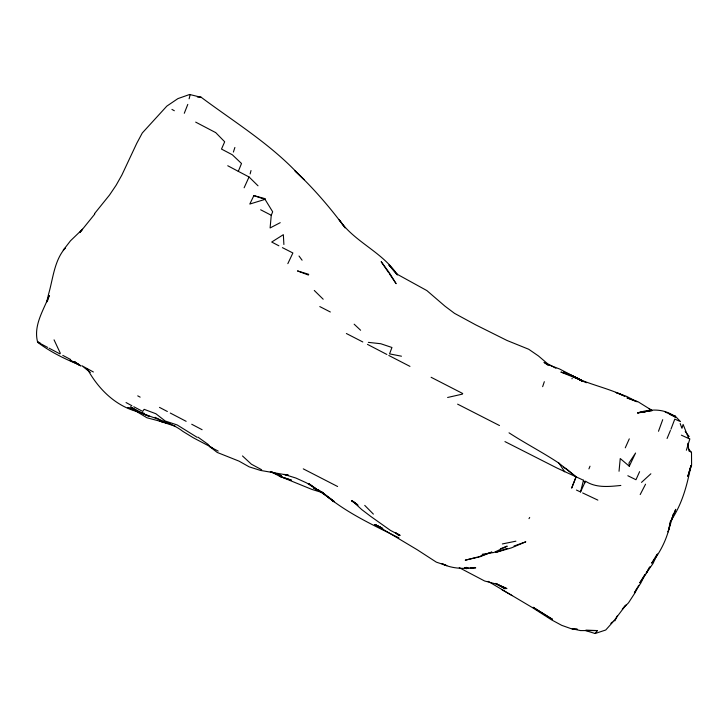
<?xml version="1.0" encoding="UTF-8"?>
<svg xmlns="http://www.w3.org/2000/svg" width="728" height="728" viewBox="0 0 728 728"><rect width="100%" height="100%" fill="white"/><g stroke="black" fill="none" stroke-linecap="round" stroke-linejoin="round"><path stroke-width="1.09" d="M265.056 199.372L249.795 204.049L253.872 195.623L265.056 199.372L272.672 211.803L271.262 215.27L270.106 227.955L280.225 222.677M619.037 471.262L620.238 458.531L629.292 466.22L635.58 453.025L629.01 462.944L629.292 466.22M688.315 448.503L691.5 452.698L691.6 465.201L687.842 476.403L690.918 465.793C687.114 484.975 682.436 503.294 671.416 519.956L675.73 509.309L671.462 520.256L673.646 513.431L668.104 531.931L670.697 520.329C668.404 536.117 661.434 550.687 651.66 563.19L656.747 554.827M46.656 302.257L48.53 294.294C53.053 278.797 54.154 261.088 64.947 248.375M576.43 490.062L580.544 491.964L583.483 480.252L556.966 468.022L504.941 441.596M189.107 98.826L189.972 95.468L189.626 94.485L177.905 98.617L166.849 106.106L142.288 132.978L136.773 143.289L121.867 175.048L116.125 185.249L109.537 195.013L94.54 213.623M250.132 173.947L251.014 170.543M690.936 465.774L688.069 475.966M681.945 428.355L683.101 424.406L688.761 438.565L689.853 438.911L686.368 450.25M187.788 104.395L184.284 113.286M233.388 152.07L234.889 147.466M47.284 301.51L49.249 295.513C43.471 310.437 33.251 325.389 37.601 342.042M580.544 491.964L585.476 481.172C596.014 488.097 608.863 486.677 620.838 485.449M542.642 386.668L544.326 381.69M571.99 378.815L572.163 378.296M658.494 431.267L662.717 419.665M670.961 429.183L674.792 419.101L680.498 421.603L675.138 416.007L665.21 412.121M258.021 185.813L249.04 176.968L238.302 171.353L241.514 163.5L232.314 154.764L221.503 149.076L224.688 141.778L215.634 132.532M588.916 468.887L590.008 466.202M667.066 438.484L670.433 430.466M249.04 176.968L244.126 187.779M625.27 447.829L629.292 438.848M639.612 471.653L635.972 479.734L627.836 475.73M657.439 553.935L652.98 563.59L646.145 573.227L649.349 567.558M617.244 615.952L614.978 620.756L614.104 620.584M287.833 263.654L292.884 252.98L282.428 247.647M638.702 585.312L634.943 592.938L628.528 602.793L622.294 609.227L625.134 605.732M645.099 574.529L640.804 583.082L634.361 592.92L636.973 588.16M640.194 494.567L645.554 484.202M650.013 566.575L646.5 573.136L639.775 582.828L644.917 574.492M528.992 518.664L529.693 517.453M626.053 604.841L613.822 620.993L605.741 630.002L595.131 633.515L585.867 630.666M595.131 633.515L597.479 630.575L585.904 630.12M94.804 214.023L79.771 232.614L82.528 229.229L70.525 240.759L63.245 250.177L65.529 247.984M641.505 482.391L650.868 473.791M610.837 623.405L612.403 621.994M500.364 548.812L507.216 546.136L493.903 552.497L482.191 554.281M477.987 556.966L479.397 556.438M514.041 546.009L525.798 541.805L511.593 547.811L495.55 552.506L507.125 548.375M480.435 556.074L491.828 552.052L480.098 556.729L465.247 560.178L476.922 557.239M447.611 397.479L462.407 394.13L462.69 393.502L431.113 377.286M502.356 543.943L515.906 541.177M644.99 412.094L637.519 412.731L651.697 410.61L637.564 412.967C650.204 408.836 664.564 408.217 675.402 417.144L675.138 416.007M597.479 630.575L580.507 630.575L572.199 628.783L577.304 629.229L572.79 629.274L561.697 625.334L551.433 619.792L532.323 607.552L488.179 581.354M470.588 567.503L475.73 567.84L470.088 568.067L474.501 567.485C463.736 569.178 451.933 568.632 442.005 563.809M197.334 96.979L201.265 97.343C233.242 121.139 267.586 142.324 295.504 171.08L304.204 179.707L295.04 170.934C313.504 188.197 330.121 207.598 345.145 227.873L338.984 219.474C354.363 242.096 382.291 251.742 397.379 274.838L389.089 265.165L389.626 265.756M200.455 97.27L201.265 97.343L189.626 94.485M368.377 342.369L380.771 343.734L391.955 347.493L389.553 353.881L401.465 356.201M284.129 474.374L288.452 475.229M288.161 475.202L260.46 470.415L249.185 466.848L239.002 461.124L217.226 452.443L209.946 446.801L208.199 444.453L197.98 437.155M144.217 413.286L140.122 412.221L130.585 406.897C146.765 417.827 167.34 419.464 182.983 431.458L193.402 437.828L212.185 447.702M253.872 195.623L265.301 198.717M308.754 274.329L297.479 270.907L308.454 275.066M284.548 474.538L295.868 478.032L306.497 482.864L316.389 489.152L308.69 483.556L334.498 501.701L318.054 489.58M280.144 476.54L291.391 480.152L279.47 476.194L280.144 476.54L270.752 471.608M466.284 567.521L468.322 568.204L466.229 567.33M270.306 471.799L281.418 475.703L270.861 471.535M691.072 451.815L688.979 451.032L687.814 443.279M398.917 537.846C372.126 524.651 344.226 511.82 321.676 491.773M279.47 476.194L312.003 489.453L323.332 492.929L313.595 487.997L323.887 493.502L333.651 501.692L328.783 497.224M175.321 426.271L159.296 421.021L170.097 423.86L146.992 417.79L132.296 408.918M636.108 401.456L626.926 397.843L638.037 401.738L651.269 409.973M563.79 371.881L579.133 378.86L582.373 381.226M573.964 376.968C590.408 384.775 608.471 388.261 624.861 396.223L615.751 392.41L626.781 396.469L637.127 401.856M688.761 438.565L681.381 435.162M442.924 563.945L446.81 565.656L436.345 562.153L417.299 549.804L375.848 525.015L380.744 527.427M39.976 342.806L37.474 341.705L37.983 342.206M586.34 382.737L579.543 379.716L582.218 381.326M574.028 377.031L581.008 380.162L559.65 369.014L547.238 364.291L548.539 364.91L544.007 362.371L547.729 365.046M582.646 492.938L597.861 500.118M382.564 528.41L374.374 524.588L382.755 528.492M669.305 414.196L675.402 417.144M375.848 525.015L381.554 527.836M499.481 425.534L457.612 404.149M155.1 417.299L159.896 419.738M303.276 468.859L337.61 486.513M459.25 567.667L484.611 580.99L496.159 584.029L506.915 588.615L495.622 583.419L505.123 588.806L495.905 583.538M319.792 306.579L330.339 311.994M346.373 333.515L362.799 341.96M409.964 366.384L388.825 355.482M260.642 209.773L271.262 215.27M367.458 344.362L386.868 354.463M209.946 446.801L218.218 451.096M195.677 122.122L215.479 132.496M278.879 245.8L271.708 242.042L283.347 234.68L283.893 244.499M170.279 413.04L186.15 421.33M133.77 406.743L142.661 411.393L144.135 409.336L155.847 413.722L165.22 421.021L177.168 424.943L197.061 437.291M159.496 407.38L167.349 411.502M62.772 355.373L70.662 359.523M49.058 348.166L59.896 353.881M191.728 424.251L202.102 429.711M555.874 368.25L547.565 363.709L538.429 355.937L528.728 349.267L507.016 340.476L475.693 324.843L454.509 313.349L445.036 306.233L426.836 290.563L396.15 273.673M137.728 395.859L140.149 397.142M227.746 165.738L238.302 171.353M355.191 502.784L351.451 500.782L358.076 505.187M38.093 342.324L47.611 347.402M261.652 469.733L251.378 464.191L242.488 455.946M126.053 402.548L131.868 405.724M90.318 372.463L81.864 365.702L93.375 371.99M464.464 567.64L466.375 568.705L464.537 567.631M171.935 109.391L174.329 110.738M502.074 589.807L512.212 595.622M135.026 410.228L149.386 416.425L127.746 407.48L139.321 412.139C115.916 406.679 98.353 389.125 87.133 368.568M563.581 467.294L567.212 469.505L576.066 476.885L571.726 487.942L576.066 476.885L558.403 462.753M652.06 410.71L649.194 408.863L650.914 410.164M509.027 432.823C525.37 443.47 542.742 452.388 559.013 463.217L564.701 471.817M37.911 342.497C50.614 352.061 64.974 359.104 79.689 364.983L69.897 360.151L80.226 365.593L74.402 361.552L80.835 366.057M357.494 504.595L352.252 500.864L361.752 509.591L370.852 516.498L390.445 530.394L400.127 535.426L398.38 534.17M396.76 274.128L396.296 273.755L397.306 274.729L389.089 265.165M395.704 532.814L399.153 535.672L395.85 532.814M354.154 324.188L360.606 330.257M314.278 290.463L323.186 299.217M364.737 505.396L373.382 514.114M685.203 431.486L689.17 436.545M299.008 256.019L302.084 260.196M389.271 273.582L396.123 283.692L389.389 272.864L381.163 261.643L388.643 272.663M583.483 480.252L584.939 482.791M54.054 339.839L60.324 353.235M680.17 423.523L681.59 427.391M571.935 375.584L560.879 372.044L582.382 380.789L571.935 375.584M552.506 619.346L533.187 607.343L552.506 619.346"/></g></svg>
